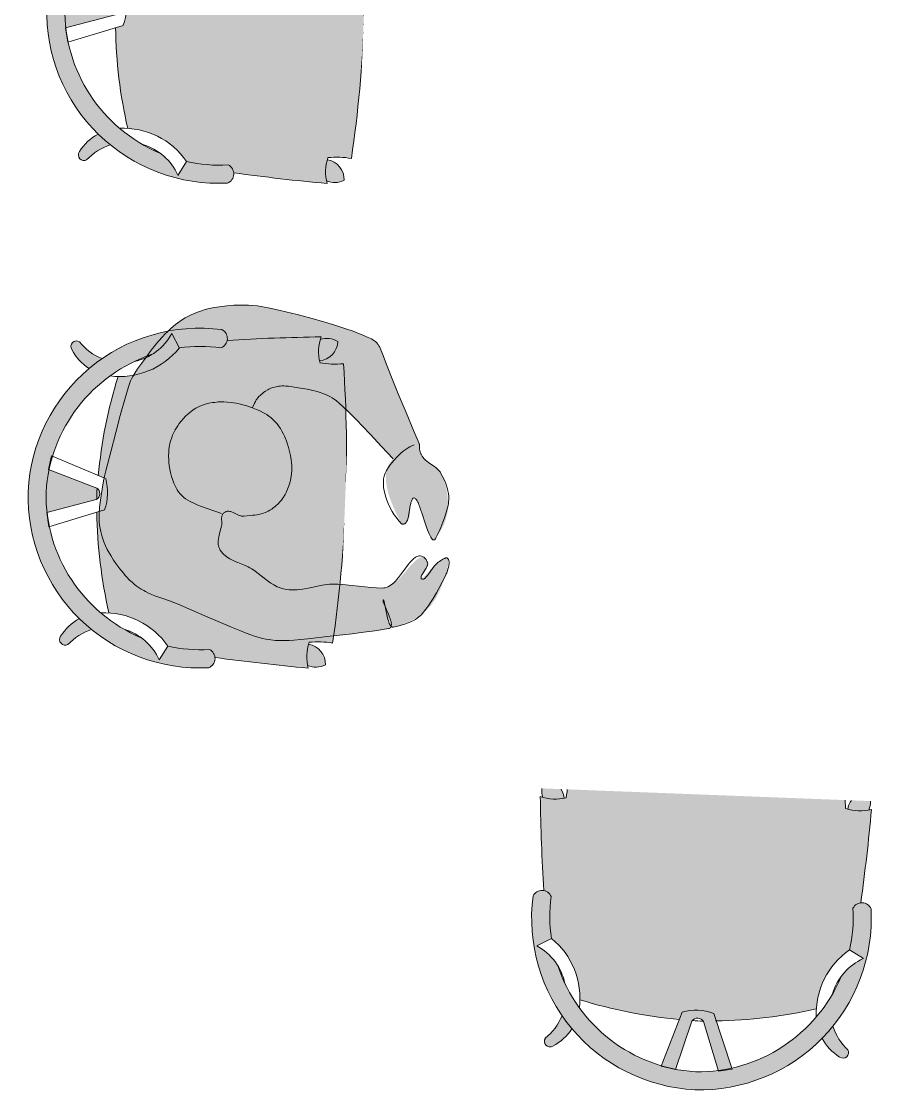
# Model space of a CAD drawing. Header units: millimetres. Extents: x 17924 to 83548, y -4690 to 56252.
# Drawn here: x 79925 to 81320, y 45243 to 46968 of the extents above; entities that cross this region are included whole.
import ezdxf

# ---------------------------------------------------------------- set-up
doc = ezdxf.new("R2010")
doc.units = ezdxf.units.MM
doc.header["$MEASUREMENT"] = 0
for name, color, linetype, lineweight in [('FURN-FREE', 1, 'Continuous', 0), ('PRES-FILL', 7, 'Continuous', 0), ('PRES-PEOP', 42, 'Continuous', 0)]:
    doc.layers.add(name, color=color, linetype=linetype, lineweight=lineweight)

# ---------------------------------------------------------------- blocks, each defined once
blk = doc.blocks.new('wishbone_1')
at = {"layer": 'PRES-FILL', "linetype": 'ByBlock', "lineweight": -2}
for points in [[(-37.8, 277.2, 0.130777), (-3.2, 307.3, -0.306335), (224.4, 469.1, -0.036506), (260.6, 465.6), (261, 466.7), (282.8, 462.6), (282.2, 460.9, -0.243242), (452, 307.3, 0.130777), (486.6, 277.2), (463.9, 264.3, -0.067728), (466.8, 197.2, 0.647408), (496, 197.1, 0.43745), (224.4, 498.1, 0.43745), (-47.2, 197.1, 0.647408), (-18, 197.2, -0.067728), (-15, 264.3)], [(224.4, 469.1, 0.032547), (192.1, 466.2), (215.5, 388, 0.563813), (234.1, 388.1), (260.6, 465.6, 0.036506)], [(6.8, 387.5, -0.023854), (23.5, 407.8, 0.127399), (-5.9, 436.8, 0.803319), (-18.7, 424.5, -0.128112)], [(425.3, 407.8, -0.023854), (442, 387.5, -0.128112), (467.5, 424.5, 0.803319), (454.7, 436.8, 0.127399)], [(463.7, 264.2, -0.23081), (414.2, 360.7, 0.052465), (254.4, 386.3), (254.3, 386.1), (249.9, 374.3, -0.15836), (199.4, 374.2), (195.2, 386.4, 0.052724), (34.6, 360.7, -0.23081), (-14.9, 264.2), (-15, 264.3, 0.067728), (-18, 197.2, -0.256697), (-30.3, 187.8, 0.011555), (-41.7, 37.5, -0.149337), (-0.1, 37.6, -0.072231), (0, 0, 0.02684), (224.4, -12, 0.02684), (448.8, 0, -0.072231), (448.9, 37.6, -0.149337), (490.5, 37.5, 0.011555), (479.1, 187.8, -0.256697), (466.8, 197.2, 0.067728), (463.9, 264.3)], [(-3.4, 38.5, 0.121346), (-37.4, 38.7, 0.226734), (-35.3, 10.3, 0.384766)], [(486.2, 38.7, 0.121346), (452.2, 38.5, 0.384766), (484.1, 10.3, 0.226734)]]:
    blk.add_hatch(color=7, dxfattribs=at).paths.add_polyline_path(points)
at = {"layer": 'FURN-FREE', "linetype": 'ByBlock', "lineweight": -2}
for p, q in [((169.1, 462.3), (192, 466.6)), ((192, 466.6), (215.5, 388)), ((234.1, 388.1), (261, 466.7)), ((261, 466.7), (282.8, 462.6)), ((199.4, 374.2), (169.1, 462.3)), ((282.8, 462.6), (249.9, 374.3)), ((-37.8, 277.2), (-14.9, 264.2)), ((486.6, 277.2), (463.7, 264.2))]:
    blk.add_line(p, q, dxfattribs=at)
for centre, radius, start, end in [((227.7, 222.1), 276, 90.6858, 185.1938), ((221.1, 222.1), 276, 354.8062, 89.3142), ((230.2, 219.9), 249.3, 91.3373, 159.4639), ((218.6, 219.9), 249.3, 20.5361, 88.6627), ((-10.9, 429.2), 9.04, 56.1779, 211.2802), ((-47, 365.4), 82.3, 31.0105, 60.0518), ((495.8, 365.4), 82.3, 119.9482, 148.9895), ((459.8, 429.2), 9.04, 328.7198, 123.8221), ((-77, 357.2), 89.1, 19.9162, 49.1183), ((525.8, 357.2), 89.1, 130.8817, 160.0838), ((236.4, -386.2), 773.7, 93.0479, 105.1203), ((224.8, 393.7), 10.9, 211.3681, 329.0276), ((236.4, -386.2), 773.7, 90.1983, 91.5103), ((212.4, -386.2), 773.7, 74.8797, 86.9521), ((-89.1, 363.1), 123.6, 306.8706, 4.9264), ((224.4, 451.9), 81.7, 252.2006, 288.1951), ((537.9, 363.1), 123.6, 175.0736, 233.1294), ((-77, 357.2), 89.1, 296.1194, 345.8993), ((525.8, 357.2), 89.1, 194.1007, 243.8806), ((230.2, 219.9), 249.3, 169.7255, 185.224), ((218.6, 219.9), 249.3, 354.776, 10.2745), ((-32.6, 203.7), 16, 204.3592, 336.0365), ((481.4, 203.7), 16, 203.9635, 335.6408), ((3216.8, -134.4), 3263, 174.3331, 176.9812), ((-2768, -134.4), 3263, 3.0188, 5.6669), ((-20.7, -30.5), 71.1, 73.2106, 107.1851), ((-6.7, 26.7), 33, 158.6902, 209.7899), ((-35, 42.1), 31.8, 269.3755, 353.5556), ((-129.6, 18.4), 130.9, 351.9351, 8.4606), ((578.4, 18.4), 130.9, 171.5394, 188.0649), ((469.5, -30.5), 71.1, 72.8149, 106.7894), ((483.8, 42.1), 31.8, 186.4444, 270.6245), ((455.5, 26.7), 33, 330.2101, 21.3098), ((223.7, 2082.7), 2094.7, 263.8705, 270.0203), ((225.1, 2082.7), 2094.7, 269.9797, 276.1295)]:
    blk.add_arc(centre, radius, start, end, dxfattribs=at)
blk = doc.blocks.new('wishbone_2')
at = {"layer": 'PRES-FILL', "linetype": 'ByBlock', "lineweight": -2}
for points in [[(-37.8, 277.2, 0.130777), (-3.2, 307.3, -0.306335), (224.4, 469.1, -0.036506), (260.6, 465.6), (261, 466.7), (282.8, 462.6), (282.2, 460.9, -0.243242), (452, 307.3, 0.130777), (486.6, 277.2), (463.9, 264.3, -0.067728), (466.8, 197.2, 0.647408), (496, 197.1, 0.43745), (224.4, 498.1, 0.43745), (-47.2, 197.1, 0.647408), (-18, 197.2, -0.067728), (-15, 264.3)], [(224.4, 469.1, 0.032547), (192.1, 466.2), (215.5, 388, 0.563813), (234.1, 388.1), (260.6, 465.6, 0.036506)], [(6.8, 387.5, -0.023854), (23.5, 407.8, 0.127399), (-5.9, 436.8, 0.803319), (-18.7, 424.5, -0.128112)], [(425.3, 407.8, -0.023854), (442, 387.5, -0.128112), (467.5, 424.5, 0.803319), (454.7, 436.8, 0.127399)], [(463.7, 264.2, -0.23081), (414.2, 360.7, 0.052465), (254.4, 386.3), (254.3, 386.1), (249.9, 374.3, -0.15836), (199.4, 374.2), (195.2, 386.4, 0.052724), (34.6, 360.7, -0.23081), (-14.9, 264.2), (-15, 264.3, 0.067728), (-18, 197.2, -0.256697), (-30.3, 187.8, 0.011555), (-41.7, 37.5, -0.149337), (-0.1, 37.6, -0.072231), (0, 0, 0.02684), (224.4, -12, 0.02684), (448.8, 0, -0.072231), (448.9, 37.6, -0.149337), (490.5, 37.5, 0.011555), (479.1, 187.8, -0.256697), (466.8, 197.2, 0.067728), (463.9, 264.3)], [(-3.4, 38.5, 0.121346), (-37.4, 38.7, 0.226734), (-35.3, 10.3, 0.384766)], [(486.2, 38.7, 0.121346), (452.2, 38.5, 0.384766), (484.1, 10.3, 0.226734)]]:
    blk.add_hatch(color=7, dxfattribs=at).paths.add_polyline_path(points)
at = {"layer": 'FURN-FREE', "linetype": 'ByBlock', "lineweight": -2}
for p, q in [((169.1, 462.3), (192, 466.6)), ((192, 466.6), (215.5, 388)), ((234.1, 388.1), (261, 466.7)), ((261, 466.7), (282.8, 462.6)), ((199.4, 374.2), (169.1, 462.3)), ((282.8, 462.6), (249.9, 374.3)), ((-37.8, 277.2), (-14.9, 264.2)), ((486.6, 277.2), (463.7, 264.2))]:
    blk.add_line(p, q, dxfattribs=at)
for centre, radius, start, end in [((227.7, 222.1), 276, 90.6858, 185.1938), ((221.1, 222.1), 276, 354.8062, 89.3142), ((230.2, 219.9), 249.3, 91.3373, 159.4639), ((218.6, 219.9), 249.3, 20.5361, 88.6627), ((-10.9, 429.2), 9.04, 56.1779, 211.2802), ((-47, 365.4), 82.3, 31.0105, 60.0518), ((495.8, 365.4), 82.3, 119.9482, 148.9895), ((459.8, 429.2), 9.04, 328.7198, 123.8221), ((-77, 357.2), 89.1, 19.9162, 49.1183), ((525.8, 357.2), 89.1, 130.8817, 160.0838), ((236.4, -386.2), 773.7, 93.0479, 105.1203), ((224.8, 393.7), 10.9, 211.3681, 329.0276), ((236.4, -386.2), 773.7, 90.1983, 91.5103), ((212.4, -386.2), 773.7, 74.8797, 86.9521), ((-89.1, 363.1), 123.6, 306.8706, 4.9264), ((224.4, 451.9), 81.7, 252.2006, 288.1951), ((537.9, 363.1), 123.6, 175.0736, 233.1294), ((-77, 357.2), 89.1, 296.1194, 345.8993), ((525.8, 357.2), 89.1, 194.1007, 243.8806), ((230.2, 219.9), 249.3, 169.7255, 185.224), ((218.6, 219.9), 249.3, 354.776, 10.2745), ((-32.6, 203.7), 16, 204.3592, 336.0365), ((481.4, 203.7), 16, 203.9635, 335.6408), ((3216.8, -134.4), 3263, 174.3331, 176.9812), ((-2768, -134.4), 3263, 3.0188, 5.6669), ((-20.7, -30.5), 71.1, 73.2106, 107.1851), ((-6.7, 26.7), 33, 158.6902, 209.7899), ((-35, 42.1), 31.8, 269.3755, 353.5556), ((-129.6, 18.4), 130.9, 351.9351, 8.4606), ((578.4, 18.4), 130.9, 171.5394, 188.0649), ((469.5, -30.5), 71.1, 72.8149, 106.7894), ((483.8, 42.1), 31.8, 186.4444, 270.6245), ((455.5, 26.7), 33, 330.2101, 21.3098), ((223.7, 2082.7), 2094.7, 263.8705, 270.0203), ((225.1, 2082.7), 2094.7, 269.9797, 276.1295)]:
    blk.add_arc(centre, radius, start, end, dxfattribs=at)
blk = doc.blocks.new('wishbone_3')
at = {"layer": 'PRES-FILL', "linetype": 'ByBlock', "lineweight": -2, "extrusion": (0, 0, -1)}
for points in [[(-486.6, 277.2, 0.130777), (-452, 307.3, -0.243242), (-282.2, 460.9), (-282.8, 462.6), (-261, 466.7), (-260.6, 465.6, -0.036506), (-224.4, 469.1, -0.306335), (3.2, 307.3, 0.130777), (37.8, 277.2), (15, 264.3, -0.067728), (18, 197.2, 0.647408), (47.2, 197.1, 0.43745), (-224.4, 498.1, 0.43745), (-496, 197.1, 0.647408), (-466.8, 197.2, -0.067728), (-463.9, 264.3)], [(-192.1, 466.2, -0.023338), (-169.3, 461.6), (-199.4, 374.2, -0.15836), (-249.9, 374.3), (-254.3, 386.1), (-253.6, 386.4, 0.000259), (-254.4, 386.3), (-282.2, 460.9, -0.022164), (-260.6, 465.6), (-234.1, 388.1, 0.563813), (-215.5, 388)], [(-23.5, 407.8, -0.023854), (-6.8, 387.5, -0.128112), (18.7, 424.5, 0.803319), (5.9, 436.8, 0.127399)], [(-442, 387.5, -0.023854), (-425.3, 407.8, 0.127399), (-454.7, 436.8, 0.803319), (-467.5, 424.5, -0.128112)], [(-463.7, 264.2, 0.23081), (-414.2, 360.7, -0.052465), (-254.4, 386.3), (-254.3, 386.1), (-249.9, 374.3, 0.15836), (-199.4, 374.2), (-195.2, 386.4, -0.052724), (-34.6, 360.7, 0.23081), (14.9, 264.2), (15, 264.3, -0.067728), (18, 197.2, 0.256697), (30.3, 187.8, -0.011555), (41.7, 37.5, 0.149337), (0.1, 37.6, 0.072231), (0, 0, -0.02684), (-224.4, -12, -0.02684), (-448.8, 0, 0.072231), (-448.9, 37.6, 0.149337), (-490.5, 37.5, -0.011555), (-479.1, 187.8, 0.256697), (-466.8, 197.2, -0.067728), (-463.9, 264.3)], [(37.4, 38.7, 0.121346), (3.4, 38.5, 0.384766), (35.3, 10.3, 0.226734)], [(-452.2, 38.5, 0.121346), (-486.2, 38.7, 0.226734), (-484.1, 10.3, 0.384766)]]:
    blk.add_hatch(color=7, dxfattribs=at).paths.add_polyline_path(points)
at = {"layer": 'FURN-FREE', "linetype": 'ByBlock', "lineweight": -2}
for p, q in [((169.1, 462.3), (192, 466.6)), ((192, 466.6), (215.5, 388)), ((234.1, 388.1), (261, 466.7)), ((261, 466.7), (282.8, 462.6)), ((199.4, 374.2), (169.1, 462.3)), ((282.8, 462.6), (249.9, 374.3)), ((-37.8, 277.2), (-14.9, 264.2)), ((486.6, 277.2), (463.7, 264.2))]:
    blk.add_line(p, q, dxfattribs=at)
for centre, radius, start, end in [((227.7, 222.1), 276, 90.6858, 185.1938), ((221.1, 222.1), 276, 354.8062, 89.3142), ((230.2, 219.9), 249.3, 91.3373, 159.4639), ((218.6, 219.9), 249.3, 20.5361, 88.6627), ((-10.9, 429.2), 9.04, 56.1779, 211.2802), ((-47, 365.4), 82.3, 31.0105, 60.0518), ((495.8, 365.4), 82.3, 119.9482, 148.9895), ((459.8, 429.2), 9.04, 328.7198, 123.8221), ((-77, 357.2), 89.1, 19.9162, 49.1183), ((525.8, 357.2), 89.1, 130.8817, 160.0838), ((236.4, -386.2), 773.7, 93.0479, 105.1203), ((224.8, 393.7), 10.9, 211.3681, 329.0276), ((236.4, -386.2), 773.7, 90.1983, 91.5103), ((212.4, -386.2), 773.7, 74.8797, 86.9521), ((-89.1, 363.1), 123.6, 306.8706, 4.9264), ((224.4, 451.9), 81.7, 252.2006, 288.1951), ((537.9, 363.1), 123.6, 175.0736, 233.1294), ((-77, 357.2), 89.1, 296.1194, 345.8993), ((525.8, 357.2), 89.1, 194.1007, 243.8806), ((230.2, 219.9), 249.3, 169.7255, 185.224), ((218.6, 219.9), 249.3, 354.776, 10.2745), ((-32.6, 203.7), 16, 204.3592, 336.0365), ((481.4, 203.7), 16, 203.9635, 335.6408), ((3216.8, -134.4), 3263, 174.3331, 176.9812), ((-2768, -134.4), 3263, 3.0188, 5.6669), ((-20.7, -30.5), 71.1, 73.2106, 107.1851), ((-6.7, 26.7), 33, 158.6902, 209.7899), ((-35, 42.1), 31.8, 269.3755, 353.5556), ((-129.6, 18.4), 130.9, 351.9351, 8.4606), ((578.4, 18.4), 130.9, 171.5394, 188.0649), ((469.5, -30.5), 71.1, 72.8149, 106.7894), ((483.8, 42.1), 31.8, 186.4444, 270.6245), ((455.5, 26.7), 33, 330.2101, 21.3098), ((223.7, 2082.7), 2094.7, 263.8705, 270.0203), ((225.1, 2082.7), 2094.7, 269.9797, 276.1295)]:
    blk.add_arc(centre, radius, start, end, dxfattribs=at)
blk = doc.blocks.new('*U158')
at = {"layer": 'PRES-FILL', "color": 7, "linetype": 'ByBlock', "lineweight": -2, "rotation": 87.78686084466047}
for name, p in [('wishbone_1', (-372.6, -200.7)), ('wishbone_2', (-402.7, -978.6))]:
    blk.add_blockref(name, p, dxfattribs=at)
at = {"layer": 'PRES-FILL', "color": 7, "linetype": 'ByBlock', "lineweight": -2, "extrusion": (0, 0, -1), "rotation": 182.2131391553395}
blk.add_blockref('wishbone_3', (26.2, -1189.2), dxfattribs=at)
at = {"linetype": 'ByBlock', "lineweight": -2}
blk.add_wipeout([(-307.3, 1199.3), (891.8, 1153), (799.1, -1245.2), (-400, -1198.9)], dxfattribs=at).dxf.layer = 'FURN-FREE'
blk = doc.blocks.new('*U170')
at = {"layer": 'PRES-FILL', "linetype": 'ByBlock', "lineweight": -2, "extrusion": (0, 0, -1)}
h = blk.add_hatch(color=0, dxfattribs=at)
edge = h.paths.add_edge_path(flags=16)
edge.add_spline(control_points=[(87.1, -291.1), (88.9, -288.5), (89.4, -283.3), (89.5, -277.4)], knot_values=[0, 0, 0, 0, 1, 1, 1, 1], degree=3, periodic=0)
edge.add_spline(control_points=[(89.5, -277.4), (94.1, -264.3), (102.3, -248.1), (95, -247.6), (88, -247), (89.7, -264.1), (89.5, -277.4)], knot_values=[0, 0, 0, 0, 0.509531, 0.509531, 0.509531, 1, 1, 1, 1], degree=3, periodic=0)
edge.add_spline(control_points=[(89.5, -277.4), (87.5, -283), (86.2, -288.1), (87.1, -291.1)], knot_values=[0, 0, 0, 0, 1, 1, 1, 1], degree=3, periodic=0)
edge.add_spline(control_points=[(87.1, -291.1), (86, -292.7), (84.3, -293.3), (82, -292.6), (63.6, -286.7), (44.9, -280.7), (26.4, -274.1), (4, -266.1), (-18.4, -258.1), (-40.8, -249.8), (-62.1, -241.9), (-84, -234.3), (-102, -220.3), (-117.4, -208.3), (-129.9, -193.2), (-142.6, -178.6), (-163, -155.2), (-182.9, -131.3), (-203.2, -107.9), (-213.2, -96.5), (-224.2, -86), (-234.3, -74.7), (-246.7, -60.8), (-254.8, -44.4), (-259.7, -25), (-268.8, 10.8), (-269.4, 46.9), (-252.7, 77.9), (-241.3, 99.1), (-227.3, 117.8), (-212, 135.7), (-198.2, 151.6), (-184.4, 167.6), (-170.6, 183.5), (-153.9, 202.7), (-137.1, 221.9), (-119.8, 240.6), (-106.8, 254.7), (-88.4, 262.4), (-71.1, 271.5), (-49.3, 282.9), (-28.3, 292.7), (-3.3, 297.3), (21.5, 302), (44.7, 298.6), (68.4, 290.7), (91.1, 283.2), (111.9, 273.8), (130.5, 259.8), (157.5, 239.5), (182.8, 217.5), (207.6, 194.9), (226.2, 177.9), (244, 160), (260.3, 140.7), (265.4, 134.8), (270.1, 127.5), (269.8, 119.5), (269, 91.5), (265, 65.1), (263.2, 38), (261.2, 9.3), (260.2, -19.6), (257.9, -48.3), (257.6, -51.7), (255, -54.6), (254.2, -58), (253.4, -61.6), (253.2, -65.2), (253.5, -68.8), (254.4, -82.4), (267.6, -92.2), (268.2, -106.7), (269, -125.4), (262.5, -142.7), (255.6, -157.8), (248.2, -173.7), (230.6, -189), (215.1, -195.9), (194.6, -205.1), (227.5, -119.8), (210.4, -122.7), (200.6, -124.4), (194.9, -152.8), (181.9, -153.3), (179.8, -153.3), (175.7, -153.3), (175.6, -151), (174.7, -121.2), (175.9, -84.2), (191.9, -63.8), (196.2, -58.4), (202.4, -54.5), (209.7, -51.7)], knot_values=[0, 0, 0, 0, 0.004098, 0.004098, 0.004098, 0.036354, 0.036354, 0.036354, 0.07573, 0.07573, 0.07573, 0.113201, 0.113201, 0.113201, 0.145266, 0.145266, 0.145266, 0.196552, 0.196552, 0.196552, 0.221625, 0.221625, 0.221625, 0.252365, 0.252365, 0.252365, 0.309173, 0.309173, 0.309173, 0.348127, 0.348127, 0.348127, 0.382965, 0.382965, 0.382965, 0.425054, 0.425054, 0.425054, 0.456865, 0.456865, 0.456865, 0.496842, 0.496842, 0.496842, 0.536467, 0.536467, 0.536467, 0.574696, 0.574696, 0.574696, 0.630228, 0.630228, 0.630228, 0.671879, 0.671879, 0.671879, 0.684675, 0.684675, 0.684675, 0.729775, 0.729775, 0.729775, 0.777357, 0.777357, 0.777357, 0.783126, 0.783126, 0.783126, 0.789055, 0.789055, 0.789055, 0.811446, 0.811446, 0.811446, 0.840448, 0.840448, 0.840448, 0.871083, 0.871083, 0.871083, 0.911485, 0.911485, 0.911485, 0.934486, 0.934486, 0.934486, 0.938181, 0.938181, 0.938181, 0.987094, 0.987094, 0.987094, 1, 1, 1, 1], degree=3, periodic=0)
edge.add_line((209.7, -51.7), (194, 0))
edge.add_spline(control_points=[(194, 0), (187, 22.7), (179.6, 45.3), (171.5, 67.7), (163, 91.4), (139.6, 107.6), (118.7, 121.9), (107.4, 129.7), (96.1, 136.5), (80.5, 136.9), (68.4, 137.2), (58.5, 133.8), (50.1, 127.2)], knot_values=[0, 0, 0, 0, 0.324205, 0.324205, 0.324205, 0.66843, 0.66843, 0.66843, 0.855113, 0.855113, 0.855113, 1, 1, 1, 1], degree=3, periodic=0)
edge.add_line((50.1, 127.2), (43.4, 121.9))
edge.add_spline(control_points=[(43.4, 121.9), (53, 112), (61.7, 101.2), (66.2, 86.4), (72, 67.4), (70.6, 51.9), (65.8, 32.4), (60.9, 12.4), (52.4, -3.9), (40.5, -16.6), (29.8, -28), (15.7, -35.9), (-4.1, -37.8), (-21.4, -39.5), (-32.8, -32.6), (-46, -27.7), (-56.1, -23.9), (-64, -4.3), (-73.4, -9.4), (-78.2, -11.9), (-80, -18.4), (-83, -23.2), (-90.4, -35.2), (-104.9, -43.5), (-103.9, -59.9), (-102.6, -82.9), (-81.9, -92.8), (-71.8, -109.6), (-62.8, -124.7), (-56.9, -143.1), (-45.7, -155.8), (-27.6, -176.6), (8.7, -176.6), (33.9, -189.3), (57.3, -201), (80, -218.6), (102.9, -230.2), (126.4, -242.2), (170.3, -203.5), (183.9, -215.1), (185.4, -216.4), (186.2, -221.3), (185.7, -224), (184, -232.5), (161.6, -243.7), (165.3, -244.4), (170.3, -245.4), (189.8, -234), (202.1, -232.4), (207, -231.8), (219.2, -228.5), (217.4, -233.8), (214.3, -243.7), (208.3, -250.8), (201.7, -257.1), (184.8, -273.2), (168.6, -289.9), (141.4, -295.4), (121.8, -299.2), (104.3, -296.7), (90.1, -293.9), (88.5, -293.6), (87.5, -292.6), (87.1, -291.1)], knot_values=[0, 0, 0, 0, 0.044568, 0.044568, 0.044568, 0.101682, 0.101682, 0.101682, 0.159954, 0.159954, 0.159954, 0.212108, 0.212108, 0.212108, 0.25772, 0.25772, 0.25772, 0.292514, 0.292514, 0.292514, 0.310285, 0.310285, 0.310285, 0.355053, 0.355053, 0.355053, 0.417583, 0.417583, 0.417583, 0.47369, 0.47369, 0.47369, 0.564976, 0.564976, 0.564976, 0.649839, 0.649839, 0.649839, 0.736981, 0.736981, 0.736981, 0.746599, 0.746599, 0.746599, 0.777051, 0.777051, 0.777051, 0.817948, 0.817948, 0.817948, 0.83422, 0.83422, 0.83422, 0.863911, 0.863911, 0.863911, 0.939425, 0.939425, 0.939425, 0.993629, 0.993629, 0.993629, 1, 1, 1, 1], degree=3, periodic=0)
at = {"layer": 'PRES-PEOP', "color": 0, "linetype": 'ByBlock', "lineweight": -2, "extrusion": (0, 0, -1), "flags": 128}
for points in [[(250.1, -46.7), (246.1, -46.5), (242.4, -46.5), (238.9, -46.7), (235.6, -47.1), (229.6, -48.1), (224.4, -49.3), (219.9, -50.6), (216.1, -51.9), (209.5, -54.5), (204.8, -56.7), (201.4, -58.4), (196.5, -61), (191.9, -63.8), (189.9, -65.2), (188, -66.7), (184.6, -70.2), (181.8, -73.9), (179.4, -77.7), (177.5, -81.6), (175.9, -85.5), (174.6, -89.3), (173.6, -93), (172.1, -100.2), (171.2, -106.8), (170.7, -112.6), (170.6, -117.7), (170.9, -126.6), (171.5, -133.1), (172.3, -137.9), (173.7, -144.7), (175.6, -151), (175.7, -151.2), (175.8, -151.4), (175.9, -151.6), (176, -151.7), (176.1, -151.9), (176.4, -152.1), (176.7, -152.3), (177, -152.5), (177.3, -152.7), (177.6, -152.8), (177.9, -152.9), (178.5, -153.1), (179, -153.2), (179.4, -153.3), (179.8, -153.3), (180.1, -153.4), (180.4, -153.4), (180.9, -153.4), (181.2, -153.4), (181.4, -153.4), (181.7, -153.3), (181.9, -153.3), (182.7, -152.9), (183.5, -152.5), (184.3, -152), (185, -151.4), (186.6, -150), (188, -148.4), (189.4, -146.8), (190.8, -145.1), (201, -131.2), (202.3, -129.6), (203.4, -128.3), (204.3, -127.2), (205.9, -125.6), (207.1, -124.5), (208, -123.9), (209.2, -123.2), (210.4, -122.7), (211, -122.6), (212.1, -122.9), (212.9, -123.5), (213.6, -124.6), (214, -125.9), (214.3, -127.6), (214.4, -129.4), (214.5, -131.4), (214.4, -133.6), (214.3, -135.8), (213.9, -140.5), (213.3, -145.4), (212.7, -150.1), (209.9, -168.8), (209, -175.6), (208.4, -181), (208.1, -185.4), (208, -188.8), (208.1, -191.4), (208.3, -193.3), (208.6, -194.8), (209, -195.8), (209.5, -196.5), (209.9, -197), (210.9, -197.5), (211.7, -197.5), (212.4, -197.4), (213.7, -196.8), (215.1, -195.9), (220.7, -191.6), (225.4, -187.8), (229.5, -184.3), (236.5, -178.1), (241.5, -173.2), (245.2, -169.5), (250.5, -163.7), (255.6, -157.8), (257.5, -155.2), (259.2, -152.6), (260.6, -150.2), (261.8, -147.8), (262.9, -145.5), (264.6, -141.1), (265.8, -137), (266.6, -133.4), (267.2, -130.2), (268, -124.5), (268.3, -120.1), (268.4, -113.4), (268.2, -106.7), (267.9, -104), (267.4, -101.6), (266.7, -99.4), (266, -97.4), (265.2, -95.5), (263.6, -92.2), (260.3, -86.5), (257.9, -82.3), (256.3, -79.1), (255.3, -76.6), (254.6, -74.7), (254.2, -73.3), (253.7, -71.1), (253.5, -68.8), (253.4, -67.4), (253.4, -66.2), (253.4, -65.2), (253.4, -64.3), (253.5, -62.7), (253.6, -61.5), (253.7, -60.7), (253.9, -59.3), (254.2, -58), (254.4, -57.4), (254.6, -56.8), (255, -55.7), (256.8, -52.1), (257.2, -51.1), (257.4, -50.4), (257.6, -49.9), (257.8, -49.1), (257.9, -48.7), (257.9, -48.3), (259.4, -26.7), (261.2, 5.6), (263.2, 38), (264.8, 58.3), (267.7, 88.8), (268.9, 104.1), (269.8, 119.5), (269.8, 121), (269.7, 122.4), (269.6, 123.6), (269.3, 124.8), (269, 125.9), (268.4, 127.9), (267.7, 129.6), (266.9, 131.1), (266.3, 132.4), (264.9, 134.6), (263.9, 136.2), (262.1, 138.5), (260.3, 140.7), (254.1, 148), (243, 160.3), (234.4, 169.2), (221.2, 182.2), (207.6, 194.9), (188.8, 211.8), (174.5, 224.2), (152.7, 242.3), (141.7, 251.1), (130.5, 259.8), (123.4, 264.8), (117, 268.9), (111.3, 272.3), (106.1, 275), (96.9, 279.5), (89.9, 282.6), (79.2, 286.9), (68.4, 290.7), (59.8, 293.4), (52.2, 295.4), (45.5, 296.8), (39.6, 297.8), (34.4, 298.5), (29.8, 299), (21.7, 299.4), (15.6, 299.3), (10.9, 299.1), (3.9, 298.4), (-3.3, 297.3), (-8, 296.4), (-16.5, 294.3), (-23.8, 292.2), (-29.9, 290.2), (-35.2, 288.3), (-44.3, 284.5), (-51, 281.5), (-61, 276.7), (-71.1, 271.5), (-84.2, 264.8), (-93.9, 259.7), (-101, 255.6), (-106.1, 252.3), (-109.7, 249.7), (-112.4, 247.6), (-116.2, 244.2), (-119.8, 240.6), (-132.7, 226.5), (-151.8, 205.1), (-170.6, 183.5), (-191.3, 159.6), (-212, 135.7), (-217.7, 128.9), (-222.5, 122.8), (-230.7, 111.9), (-236.6, 103.6), (-240.9, 97.3), (-247, 87.6), (-252.7, 77.9), (-255.6, 72.3), (-258, 66.9), (-259.9, 61.7), (-261.5, 56.8), (-262.7, 52.1), (-264.5, 43.1), (-265.5, 35), (-265.9, 27.8), (-266, 21.4), (-265.5, 10.1), (-264.6, 1.4), (-263.7, -5.1), (-261.9, -15), (-259.7, -25), (-258.7, -28.7), (-257.8, -32.1), (-255.8, -38.3), (-253.8, -43.4), (-252, -47.8), (-250.2, -51.4), (-248.6, -54.6), (-245.5, -59.9), (-243, -63.7), (-241, -66.5), (-237.8, -70.7), (-234.3, -74.7), (-230.5, -78.9), (-223.7, -86.2), (-213.3, -96.9), (-208.2, -102.4), (-203.2, -107.9), (-173, -143.2), (-142.6, -178.6), (-133.1, -189.6), (-125.8, -197.7), (-120.2, -203.7), (-115.9, -208.1), (-109.1, -214.3), (-105.6, -217.4), (-102, -220.3), (-98.6, -222.9), (-95.3, -225.1), (-89, -229.1), (-83.3, -232.3), (-78.1, -234.9), (-69, -239), (-62, -241.9), (-51.4, -245.9), (-40.8, -249.8), (-7.2, -262), (26.4, -274.1), (40.3, -278.9), (61.1, -285.9), (82, -292.6), (83.3, -292.9), (84.5, -292.9), (85.5, -292.7), (86.5, -292.2), (87.3, -291.6), (88, -290.8), (88.6, -290), (89.2, -289), (89.7, -287.9), (90.1, -286.8), (90.8, -284.4), (91.3, -281.9), (91.8, -279.4), (92.1, -276.9), (92.5, -272.1), (92.8, -267.8), (92.9, -264.1), (93, -261), (93.2, -258.5), (93.3, -256.3), (93.4, -254.6), (93.5, -253.2), (93.6, -252.1), (93.8, -250.4), (94, -249.3), (94.2, -248.7), (94.6, -248), (95, -247.6), (95.3, -247.5), (95.5, -247.7), (95.6, -248.1), (95.5, -248.7), (95.4, -249.4), (95.3, -250.3), (95.1, -251.3), (94.8, -252.4), (94.5, -253.5), (93.8, -255.9), (93.1, -258.5), (92.4, -261), (91, -266.2), (89.7, -270.9), (88.7, -275), (88, -278.5), (87.5, -281.4), (87.2, -283.8), (87, -285.8), (87, -287.4), (87, -288.6), (87.2, -289.7), (87.3, -290.5), (87.7, -291.8), (88.1, -292.5), (88.5, -293), (89.3, -293.6), (90.1, -293.9), (92.4, -294.4), (94.8, -294.9), (97.2, -295.5), (99.6, -296), (104.4, -296.9), (108.8, -297.7), (112.9, -298.2), (116.5, -298.6), (119.7, -298.7), (122.5, -298.8), (127.4, -298.6), (131.1, -298.2), (133.7, -297.8), (137.6, -296.8), (139.5, -296.1), (141.4, -295.4), (149.8, -291.4), (157, -287.7), (163, -284.2), (168.2, -281.1), (176.9, -275.5), (183.3, -271.1), (192.6, -264.2), (201.7, -257.1), (203.1, -256), (204.4, -254.9), (205.7, -253.7), (208.2, -251.4), (210.2, -249.3), (212, -247.4), (213.4, -245.7), (214.5, -244.1), (215.3, -242.8), (216, -241.6), (216.5, -240.6), (216.9, -239.7), (217.4, -238.2), (217.6, -237.1), (217.7, -236.2), (217.6, -235), (217.4, -233.8), (217.3, -233.5), (217.1, -233.2), (216.9, -232.9), (216.7, -232.7), (216.4, -232.4), (216.2, -232.3), (215.6, -232), (214.9, -231.8), (214.3, -231.6), (213.6, -231.5), (212.9, -231.5), (212.3, -231.4), (211, -231.5), (209.9, -231.5), (207.8, -231.7), (206.3, -231.9), (205.1, -232.1), (204.3, -232.2), (203.2, -232.3), (202.1, -232.4), (200.9, -232.6), (199.7, -232.9), (197.3, -233.6), (194.9, -234.5), (192.6, -235.5), (188.3, -237.6), (184.4, -239.7), (181.1, -241.5), (178.4, -242.9), (176, -244.1), (174.1, -244.9), (172.6, -245.5), (171.3, -246), (170.2, -246.2), (169.4, -246.3), (168.7, -246.4), (167.6, -246.3), (166.8, -246.1), (166.4, -245.8), (165.8, -245.2), (165.3, -244.4), (165.1, -243.8), (165.1, -243.3), (165.2, -242.8), (165.4, -242.3), (165.7, -241.8), (166, -241.3), (166.4, -240.9), (167.4, -240), (168.5, -239.2), (169.7, -238.4), (170.9, -237.7), (173.3, -236.3), (177.7, -233.7), (179.3, -232.6), (180.6, -231.7), (181.7, -230.8), (182.5, -230.1), (183.2, -229.4), (183.8, -228.8), (184.6, -227.6), (185.1, -226.8), (185.3, -226.1), (185.6, -225.1), (185.7, -224), (185.6, -222.9), (185.6, -221.9), (185.5, -221), (185.4, -220.2), (185.3, -219.5), (185.2, -218.9), (185, -217.9), (184.8, -217.1), (184.6, -216.6), (184.3, -215.8), (184.1, -215.4), (183.9, -215.1), (182.7, -213.2), (181.3, -211.7), (179.8, -210.6), (178.3, -209.9), (176.6, -209.4), (174.9, -209.2), (173.2, -209.2), (171.4, -209.3), (167.8, -210.1), (164.1, -211.3), (160.6, -212.7), (157.1, -214.3), (150.2, -217.7), (137.8, -224.1), (133, -226.4), (128.9, -228.1), (125.4, -229.5), (122.3, -230.5), (119.7, -231.2), (115.2, -232), (111.9, -232.2), (109.5, -232.1), (106.1, -231.5), (104.5, -230.9), (102.9, -230.2), (94.1, -225.4), (86.5, -221), (60.5, -204.6), (47.3, -196.6), (40.7, -192.8), (33.9, -189.3), (29, -187), (24.2, -185.2), (15.1, -182.3), (-1.3, -178), (-13.5, -174.6), (-18, -173.1), (-21.8, -171.7), (-28.3, -168.8), (-33, -166.2), (-36.4, -164), (-41.2, -160.3), (-43.5, -158.1), (-45.7, -155.8), (-48, -153.2), (-50, -150.6), (-51.7, -148.2), (-54.7, -143.5), (-57, -139.3), (-60.8, -131.8), (-66, -120.5), (-68.8, -115), (-71.8, -109.6), (-73.8, -106.5), (-75.8, -103.7), (-79.9, -98.7), (-87.6, -90.1), (-90.5, -86.8), (-92.9, -83.9), (-94.9, -81.3), (-96.5, -79), (-99.1, -74.7), (-100.8, -71.3), (-101.9, -68.6), (-102.6, -66.6), (-103.4, -63.3), (-103.9, -59.9), (-104.1, -58.5), (-104.1, -57.2), (-103.9, -54.6), (-103.5, -52.3), (-102.9, -50.2), (-102.1, -48.4), (-101.3, -46.7), (-100.4, -45.1), (-98.5, -42.2), (-96.7, -39.8), (-93.1, -35.7), (-87.7, -29.5), (-85.2, -26.4), (-84, -24.8), (-83, -23.2), (-82.4, -22.3), (-82, -21.4), (-81.3, -19.7), (-80.1, -16.7), (-79.6, -15.6), (-79.1, -14.6), (-78.7, -13.8), (-78.2, -13.2), (-77.8, -12.6), (-77.4, -12.1), (-76.6, -11.3), (-75.9, -10.8), (-75.3, -10.4), (-74.4, -9.8), (-73.4, -9.4), (-72.2, -8.9), (-71, -8.7), (-70, -8.5), (-69, -8.5), (-68.1, -8.5), (-67.3, -8.7), (-66.5, -8.9), (-65, -9.5), (-63.7, -10.2), (-62.5, -11.1), (-61.5, -12), (-60.5, -13), (-58.8, -14.9), (-52.8, -22.4), (-51.3, -24.1), (-50, -25.2), (-49.1, -26), (-47.6, -27), (-46.8, -27.4), (-46, -27.7), (-36.1, -31.5), (-32.4, -32.9), (-29.1, -34.1), (-26.2, -35), (-23.6, -35.7), (-19, -36.8), (-15.4, -37.4), (-12.7, -37.7), (-10.6, -37.9), (-7.4, -37.9), (-4.1, -37.8), (-0.7, -37.5), (2.4, -37), (5.2, -36.4), (7.8, -35.8), (12.5, -34.4), (16.4, -32.9), (19.7, -31.4), (22.5, -30), (24.9, -28.6), (29, -26), (32, -23.8), (36.3, -20.4), (40.5, -16.6), (43, -14.1), (45.2, -11.6), (47.2, -9.3), (50.6, -4.6), (53.3, -0.4), (55.5, 3.5), (57.3, 6.9), (58.7, 10), (60.9, 15.5), (62.4, 19.6), (64.3, 26), (65.8, 32.4), (67.1, 38.9), (68.1, 44.7), (68.8, 49.7), (69.3, 54.1), (69.6, 58), (69.7, 61.5), (69.5, 67.5), (69.2, 72.1), (68.7, 75.6), (67.7, 81), (67, 83.7), (66.2, 86.4), (65.3, 89.3), (64.3, 91.8), (63.3, 94.2), (61.3, 98.3), (59.4, 101.8), (57.6, 104.6), (55.9, 107.1), (52.8, 111.2), (50.3, 114.2), (46.4, 118.7), (42.3, 123.1), (37, 128.6), (32.1, 133.1), (27.6, 136.9), (23.6, 140), (20.1, 142.6), (16.9, 144.8), (11.2, 148.3), (6.9, 150.7), (3.5, 152.4), (-1.5, 154.7), (-6.7, 156.6), (-10, 157.7), (-16.1, 159.5), (-21.6, 160.6), (-26.4, 161.2), (-30.7, 161.5), (-34.6, 161.6), (-38, 161.5), (-41, 161.2), (-46.3, 160.5), (-50.5, 159.7), (-53.6, 158.9), (-58.5, 157.4), (-63.4, 155.6), (-68.3, 153.5), (-72.7, 151.4), (-76.5, 149.2), (-80, 147.2), (-83.1, 145.1), (-85.9, 143.1), (-90.7, 139.2), (-94.7, 135.5), (-97.8, 132.2), (-100.4, 129.2), (-102.5, 126.5), (-105.9, 121.7), (-108.2, 118), (-111.3, 112.2), (-113.9, 106.4), (-115.5, 102.4), (-116.8, 98.5), (-118.1, 94.8), (-120.2, 87.4), (-121.6, 80.7), (-122.5, 74.7), (-123, 69.5), (-123.2, 64.9), (-123.1, 60.8), (-122.9, 57.4), (-122.5, 54.4), (-121.4, 49.2), (-120.3, 45.4), (-119.3, 42.7), (-117.3, 38.7), (-115, 34.8), (-112.8, 31.7), (-108.5, 26.2), (-104.7, 21.6), (-101.2, 17.7), (-76.2, -7.9)], [(209.7, -51.7), (201.8, -25.9), (194, 0), (188.8, 16.9), (184.8, 29.6), (178.6, 48.5), (175.2, 58.1), (171.5, 67.7), (169.6, 72.1), (167.5, 76.1), (165.4, 79.7), (163.1, 82.9), (160.9, 85.9), (156.4, 91.1), (152.1, 95.5), (148.2, 99.1), (141.1, 105.2), (135.5, 109.6), (127, 115.8), (118.7, 121.9), (114.6, 124.8), (110.8, 127.3), (107.4, 129.3), (104.3, 131), (101.6, 132.3), (99.1, 133.3), (96.9, 134.1), (93, 135.3), (89.9, 136), (87.6, 136.4), (84.1, 136.8), (80.5, 136.9), (78.4, 136.8), (74.4, 136.5), (71.1, 136.1), (68.2, 135.5), (65.7, 134.9), (63.6, 134.3), (61.8, 133.6), (58.7, 132.4), (56.4, 131.3), (54.8, 130.4), (52.4, 128.9), (50.1, 127.2), (46.8, 124.6), (43.4, 121.9)]]:
    blk.add_lwpolyline(points, dxfattribs=at)

msp = doc.modelspace()

# ---------------------------------------------------------------- block references
at = {"layer": 'PRES-FILL', "color": 7}
msp.add_blockref('*U158', (80827.1, 46949.2), dxfattribs=at)

# ---------------------------------------------------------------- next in the draw order: block references
at = {"layer": 'PRES-FILL', "extrusion": (0, 0, -1), "xscale": 1.000009635247655, "yscale": 1.000009635247655, "zscale": 1.000009635247655, "rotation": 333.6665562724392}
msp.add_blockref('*U170', (-80310.6, 46219.7), dxfattribs=at)

doc.saveas('drawing.dxf')
